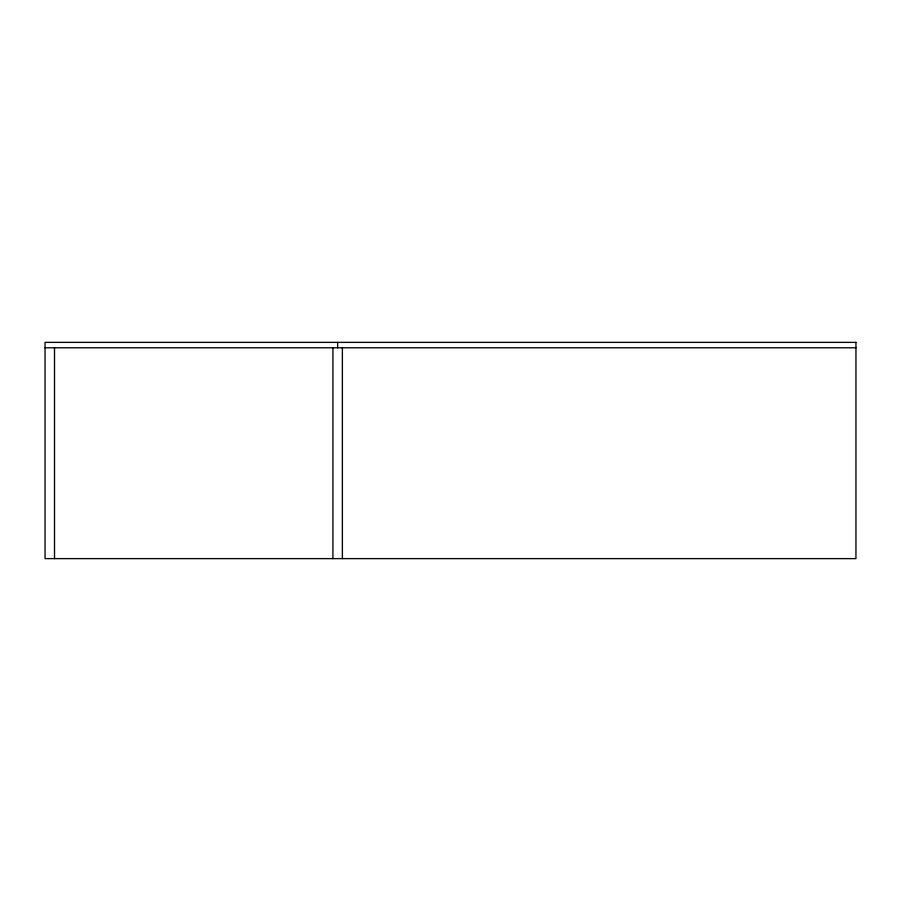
<?xml version="1.0" encoding="UTF-8"?>
<svg xmlns="http://www.w3.org/2000/svg" width="901" height="901" viewBox="0 0 901 901"><rect width="100%" height="100%" fill="white"/><g stroke="black" fill="none" stroke-linecap="round" stroke-linejoin="round"><path stroke-width="1.35" d="M45.05 347.786L855.95 347.786M342.38 347.786L342.38 558.62M337.65 342.38L337.65 347.786M332.92 347.786L332.92 558.62M54.511 347.786L54.511 558.62M855.95 342.38L45.05 342.38L45.05 558.62L855.95 558.62L855.95 342.38"/></g></svg>
